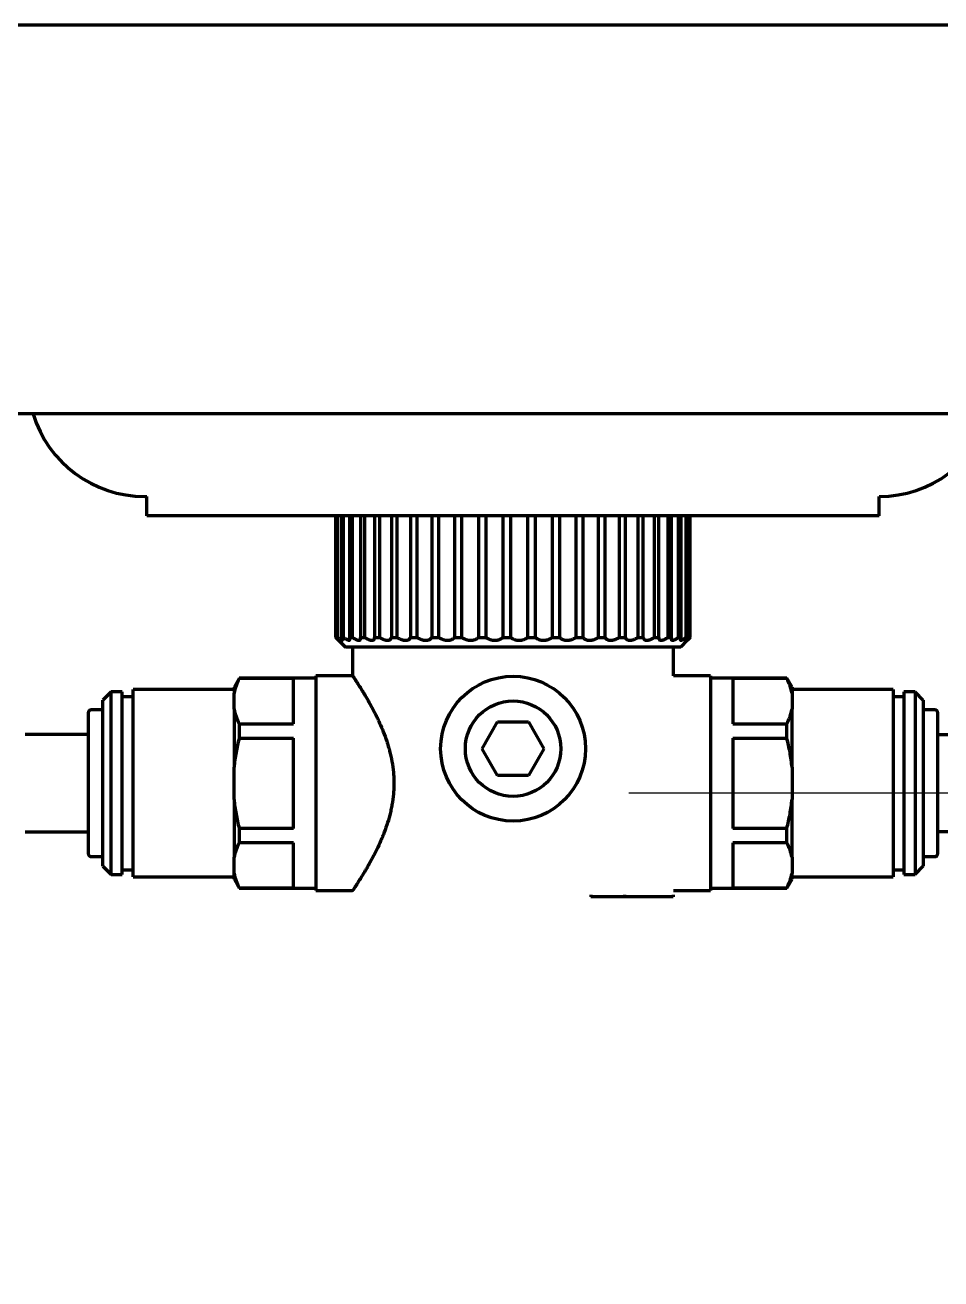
# Model space of a CAD drawing. Header units: inches. Extents: x -2405 to 7588, y 441 to 5654.
# Drawn here: x 2312.6 to 2406.8, y 2306.1 to 2435.1 of the extents above; entities that cross this region are included whole.
import ezdxf

# ---------------------------------------------------------------- set-up
doc = ezdxf.new("R2010")
doc.units = ezdxf.units.IN

# ---------------------------------------------------------------- blocks, each defined once
blk = doc.blocks.new('A$C773D0E90')
at = {"color": 4}
for p, q in [((0, 50), (0, -50)), ((-50, 0), (50, 0))]:
    blk.add_line(p, q, dxfattribs=at)

msp = doc.modelspace()

# ---------------------------------------------------------------- linework, layer by layer
at = {"linetype": 'Continuous', "lineweight": 70}
for p, q in [((2957.18, 2435.13), (2222.38, 2435.13)), ((2556.9, 2395.13), (2261.28, 2395.13)), ((2324.88, 2386.63), (2325.11, 2386.63)), ((2325.11, 2384.63), (2325.11, 2386.63)), ((2400.45, 2384.63), (2400.45, 2386.63)), ((2400.45, 2384.63), (2325.11, 2384.63)), ((2344.53, 2384.63), (2344.53, 2372.13)), ((2344.53, 2372.13), (2344.53, 2384.63)), ((2344.65, 2384.63), (2344.65, 2372.13)), ((2344.76, 2372.13), (2344.76, 2384.63)), ((2345.13, 2384.63), (2345.13, 2372.13)), ((2345.35, 2372.13), (2345.35, 2384.63)), ((2345.94, 2384.63), (2345.94, 2372.13)), ((2346.27, 2372.13), (2346.27, 2384.63)), ((2347.09, 2384.63), (2347.09, 2372.13)), ((2347.52, 2372.13), (2347.52, 2384.63)), ((2348.54, 2384.63), (2348.54, 2372.13)), ((2349.06, 2372.13), (2349.06, 2384.63)), ((2350.27, 2384.63), (2350.27, 2372.13)), ((2350.87, 2372.13), (2350.87, 2384.63)), ((2352.24, 2384.63), (2352.24, 2372.13)), ((2352.91, 2372.13), (2352.91, 2384.63)), ((2354.42, 2384.63), (2354.42, 2372.13)), ((2355.14, 2372.13), (2355.14, 2384.63)), ((2356.75, 2384.63), (2356.75, 2372.13)), ((2357.52, 2372.13), (2357.52, 2384.63)), ((2359.21, 2384.63), (2359.21, 2372.13)), ((2360, 2372.13), (2360, 2384.63)), ((2361.74, 2384.63), (2361.74, 2372.13)), ((2362.54, 2372.13), (2362.54, 2384.63)), ((2364.28, 2384.63), (2364.28, 2372.13)), ((2365.08, 2372.13), (2365.08, 2384.63)), ((2366.8, 2384.63), (2366.8, 2372.13)), ((2367.58, 2372.13), (2367.58, 2384.63)), ((2369.24, 2384.63), (2369.24, 2372.13)), ((2369.98, 2372.13), (2369.98, 2384.63)), ((2371.55, 2384.63), (2371.55, 2372.13)), ((2372.25, 2372.13), (2372.25, 2384.63)), ((2373.69, 2384.63), (2373.69, 2372.13)), ((2374.33, 2372.13), (2374.33, 2384.63)), ((2375.62, 2384.63), (2375.62, 2372.13)), ((2376.18, 2372.13), (2376.18, 2384.63)), ((2377.3, 2384.63), (2377.3, 2372.13)), ((2377.77, 2372.13), (2377.77, 2384.63)), ((2378.7, 2384.63), (2378.7, 2372.13)), ((2379.07, 2372.13), (2379.07, 2384.63)), ((2379.78, 2384.63), (2379.78, 2372.13)), ((2380.06, 2372.13), (2380.06, 2384.63)), ((2380.54, 2384.63), (2380.54, 2372.13)), ((2380.71, 2372.13), (2380.71, 2384.63)), ((2380.95, 2384.63), (2380.95, 2372.13)), ((2381, 2372.13), (2381, 2384.63)), ((2344.53, 2372.13), (2344.53, 2372.13)), ((2344.53, 2372.13), (2345.53, 2371.13)), ((2344.65, 2372.13), (2344.76, 2372.13)), ((2345.13, 2372.13), (2345.35, 2372.13)), ((2380.03, 2371.13), (2345.53, 2371.13)), ((2345.94, 2372.13), (2346.27, 2372.13)), ((2346.27, 2371.13), (2346.27, 2368.18)), ((2347.09, 2372.13), (2347.52, 2372.13)), ((2348.54, 2372.13), (2349.06, 2372.13)), ((2350.27, 2372.13), (2350.87, 2372.13)), ((2352.24, 2372.13), (2352.91, 2372.13)), ((2354.42, 2372.13), (2355.14, 2372.13)), ((2356.75, 2372.13), (2357.52, 2372.13)), ((2359.21, 2372.13), (2360, 2372.13)), ((2361.74, 2372.13), (2362.54, 2372.13)), ((2364.28, 2372.13), (2365.08, 2372.13)), ((2366.8, 2372.13), (2367.58, 2372.13)), ((2369.24, 2372.13), (2369.98, 2372.13)), ((2371.55, 2372.13), (2372.25, 2372.13)), ((2373.69, 2372.13), (2374.33, 2372.13)), ((2375.62, 2372.13), (2376.18, 2372.13)), ((2377.3, 2372.13), (2377.77, 2372.13)), ((2378.7, 2372.13), (2379.07, 2372.13)), ((2379.07, 2372.13), (2379.04, 2371.97)), ((2379.28, 2368.18), (2379.28, 2371.13)), ((2379.78, 2372.13), (2380.06, 2372.13)), ((2380.03, 2371.13), (2380.73, 2371.83)), ((2380.54, 2372.13), (2380.71, 2372.13)), ((2380.95, 2372.13), (2381, 2372.13)), ((2334.6, 2367.93), (2334.08, 2367.02)), ((2334.6, 2367.93), (2334.6, 2367.89)), ((2342.48, 2367.93), (2334.6, 2367.93)), ((2340.18, 2367.89), (2334.6, 2367.89)), ((2340.18, 2363.25), (2340.18, 2367.89)), ((2346.27, 2368.18), (2342.48, 2368.18)), ((2342.48, 2368.18), (2342.48, 2357.13)), ((2383.08, 2368.18), (2379.28, 2368.18)), ((2383.08, 2368.18), (2383.08, 2346.08)), ((2390.95, 2367.93), (2383.08, 2367.93)), ((2385.38, 2367.89), (2385.38, 2363.25)), ((2390.95, 2367.89), (2385.38, 2367.89)), ((2390.95, 2367.89), (2390.95, 2367.93)), ((2391.48, 2367.02), (2390.95, 2367.93)), ((2321.43, 2366.53), (2320.58, 2365.68)), ((2321.43, 2347.73), (2321.43, 2366.53)), ((2322.58, 2366.53), (2321.43, 2366.53)), ((2322.58, 2347.73), (2322.58, 2366.53)), ((2323.68, 2366.03), (2322.58, 2366.03)), ((2334.08, 2366.78), (2323.68, 2366.78)), ((2323.68, 2347.48), (2323.68, 2366.78)), ((2334.08, 2367.02), (2334.08, 2366.4)), ((2334.08, 2364.74), (2334.08, 2366.4)), ((2391.48, 2367.02), (2391.48, 2366.4)), ((2401.88, 2366.78), (2391.48, 2366.78)), ((2391.48, 2366.4), (2391.48, 2364.74)), ((2401.88, 2366.78), (2401.88, 2347.48)), ((2402.98, 2366.03), (2401.88, 2366.03)), ((2402.98, 2366.53), (2402.98, 2347.73)), ((2404.13, 2366.53), (2402.98, 2366.53)), ((2404.98, 2365.68), (2404.13, 2366.53)), ((2404.13, 2366.53), (2404.13, 2347.73)), ((2320.58, 2364.68), (2319.38, 2364.68)), ((2320.58, 2348.58), (2320.58, 2365.68)), ((2334.08, 2364.74), (2334.08, 2358.79)), ((2391.48, 2358.79), (2391.48, 2364.74)), ((2404.98, 2365.68), (2404.98, 2348.58)), ((2406.18, 2364.68), (2404.98, 2364.68)), ((2319.08, 2364.38), (2319.08, 2349.88)), ((2359.6, 2360.68), (2361.19, 2363.43)), ((2361.19, 2363.43), (2364.36, 2363.43)), ((2364.36, 2363.43), (2365.95, 2360.68)), ((2406.48, 2349.88), (2406.48, 2364.38)), ((2319.08, 2362.13), (2312.58, 2362.13)), ((2334.6, 2363.25), (2340.18, 2363.25)), ((2334.6, 2363.25), (2334.6, 2361.77)), ((2385.38, 2363.25), (2390.95, 2363.25)), ((2390.95, 2361.77), (2390.95, 2363.25)), ((2414.98, 2362.1), (2406.47, 2362.1)), ((2334.6, 2361.77), (2340.18, 2361.77)), ((2340.18, 2352.48), (2340.18, 2361.77)), ((2385.38, 2361.77), (2385.38, 2352.48)), ((2385.38, 2361.77), (2390.95, 2361.77)), ((2361.19, 2357.93), (2359.6, 2360.68)), ((2365.95, 2360.68), (2364.36, 2357.93)), ((2334.08, 2355.46), (2334.08, 2358.79)), ((2391.48, 2358.79), (2391.48, 2355.46)), ((2342.48, 2357.13), (2342.48, 2346.08)), ((2364.36, 2357.93), (2361.19, 2357.93)), ((2334.08, 2355.46), (2334.08, 2349.52)), ((2391.48, 2349.52), (2391.48, 2355.46)), ((2312.58, 2352.13), (2319.08, 2352.13)), ((2340.18, 2352.48), (2334.6, 2352.48)), ((2334.6, 2352.48), (2334.6, 2351.01)), ((2390.95, 2352.48), (2385.38, 2352.48)), ((2390.95, 2351.01), (2390.95, 2352.48)), ((2406.47, 2352.15), (2414.98, 2352.15)), ((2340.18, 2351.01), (2334.6, 2351.01)), ((2340.18, 2346.36), (2340.18, 2351.01)), ((2385.38, 2351.01), (2385.38, 2346.36)), ((2390.95, 2351.01), (2385.38, 2351.01)), ((2319.38, 2349.58), (2320.58, 2349.58)), ((2334.08, 2347.85), (2334.08, 2349.52)), ((2391.48, 2349.52), (2391.48, 2347.85)), ((2404.98, 2349.58), (2406.18, 2349.58)), ((2320.58, 2348.58), (2321.43, 2347.73)), ((2322.58, 2348.23), (2323.68, 2348.23)), ((2334.08, 2347.24), (2334.08, 2347.85)), ((2391.48, 2347.24), (2391.48, 2347.85)), ((2401.88, 2348.23), (2402.98, 2348.23)), ((2404.13, 2347.73), (2404.98, 2348.58)), ((2321.43, 2347.73), (2322.58, 2347.73)), ((2323.68, 2347.48), (2334.08, 2347.48)), ((2334.08, 2347.24), (2334.6, 2346.33)), ((2390.95, 2346.33), (2391.48, 2347.24)), ((2391.48, 2347.48), (2401.88, 2347.48)), ((2402.98, 2347.73), (2404.13, 2347.73)), ((2334.6, 2346.36), (2340.18, 2346.36)), ((2334.6, 2346.33), (2334.6, 2346.36)), ((2334.6, 2346.33), (2342.48, 2346.33)), ((2342.48, 2346.08), (2346.27, 2346.08)), ((2370.78, 2345.63), (2370.78, 2345.43)), ((2374.24, 2345.43), (2370.78, 2345.43)), ((2374.24, 2345.63), (2374.24, 2345.43)), ((2379.24, 2345.43), (2374.24, 2345.43)), ((2379.24, 2345.63), (2379.24, 2345.43)), ((2379.28, 2346.08), (2383.08, 2346.08)), ((2383.08, 2346.33), (2390.95, 2346.33)), ((2385.38, 2346.36), (2390.95, 2346.36)), ((2390.95, 2346.36), (2390.95, 2346.33))]:
    msp.add_line(p, q, dxfattribs=at)
for radius in [7.45, 4.91]:
    msp.add_circle((2362.78, 2360.68), radius, dxfattribs=at)
for centre, radius, start, end in [((2324.88, 2398.63), 12, 196.958, 270), ((2400.45, 2398.63), 12, 270, 343.042), ((2319.38, 2364.38), 0.3, 90, 180), ((2406.18, 2364.38), 0.3, 0, 90), ((2319.38, 2349.88), 0.3, 180, 270), ((2406.18, 2349.88), 0.3, 270, 0)]:
    msp.add_arc(centre, radius, start, end, dxfattribs=at)
for points, knots in [([(2344.53, 2372.13), (2344.57, 2372.08), (2344.62, 2372.04), (2344.67, 2371.99), (2344.69, 2371.97), (2344.72, 2371.95), (2344.73, 2371.94), (2344.74, 2371.93), (2344.75, 2371.92), (2344.79, 2371.89), (2344.81, 2371.86), (2344.84, 2371.84), (2344.85, 2371.84), (2344.86, 2371.83), (2344.86, 2371.83), (2344.87, 2371.83), (2344.87, 2371.83), (2344.87, 2371.83), (2344.87, 2371.84), (2344.86, 2371.85), (2344.86, 2371.86), (2344.86, 2371.87), (2344.85, 2371.88), (2344.83, 2371.9), (2344.81, 2371.92), (2344.8, 2371.94), (2344.78, 2371.97), (2344.77, 2371.99), (2344.72, 2372.04), (2344.69, 2372.08), (2344.65, 2372.13)], [0, 0, 0, 0, 0.125, 0.125, 0.1875, 0.1875, 0.21875, 0.21875, 0.25, 0.25, 0.375, 0.375, 0.4375, 0.4375, 0.46875, 0.46875, 0.5, 0.5, 0.625, 0.625, 0.65625, 0.65625, 0.6875, 0.75, 0.75, 0.8125, 0.8125, 0.875, 0.875, 1, 1, 1, 1]), ([(2344.76, 2372.13), (2344.82, 2372.08), (2344.86, 2372.04), (2344.93, 2371.99), (2344.96, 2371.97), (2344.99, 2371.95), (2345, 2371.94), (2345.02, 2371.93), (2345.03, 2371.92), (2345.08, 2371.89), (2345.12, 2371.86), (2345.16, 2371.84), (2345.17, 2371.84), (2345.19, 2371.83), (2345.2, 2371.83), (2345.21, 2371.83), (2345.21, 2371.83), (2345.23, 2371.83), (2345.24, 2371.84), (2345.25, 2371.85), (2345.25, 2371.86), (2345.25, 2371.87), (2345.25, 2371.88), (2345.24, 2371.9), (2345.24, 2371.92), (2345.23, 2371.94), (2345.22, 2371.97), (2345.21, 2371.99), (2345.18, 2372.04), (2345.15, 2372.08), (2345.13, 2372.13)], [0, 0, 0, 0, 0.125, 0.125, 0.1875, 0.1875, 0.21875, 0.21875, 0.25, 0.25, 0.375, 0.375, 0.4375, 0.4375, 0.46875, 0.46875, 0.5, 0.5, 0.625, 0.625, 0.65625, 0.65625, 0.6875, 0.75, 0.75, 0.8125, 0.8125, 0.875, 0.875, 1, 1, 1, 1]), ([(2345.35, 2372.13), (2345.41, 2372.08), (2345.46, 2372.04), (2345.54, 2371.99), (2345.57, 2371.97), (2345.61, 2371.95), (2345.62, 2371.94), (2345.65, 2371.93), (2345.66, 2371.92), (2345.72, 2371.89), (2345.76, 2371.86), (2345.82, 2371.84), (2345.84, 2371.84), (2345.87, 2371.83), (2345.88, 2371.83), (2345.89, 2371.83), (2345.9, 2371.83), (2345.94, 2371.83), (2345.96, 2371.84), (2345.98, 2371.85), (2345.98, 2371.86), (2345.99, 2371.87), (2345.99, 2371.88), (2346, 2371.9), (2346, 2371.92), (2346, 2371.94), (2345.99, 2371.97), (2345.99, 2371.99), (2345.98, 2372.04), (2345.96, 2372.08), (2345.94, 2372.13)], [0, 0, 0, 0, 0.125, 0.125, 0.1875, 0.1875, 0.21875, 0.21875, 0.25, 0.25, 0.375, 0.375, 0.4375, 0.4375, 0.46875, 0.46875, 0.5, 0.5, 0.625, 0.625, 0.65625, 0.65625, 0.6875, 0.75, 0.75, 0.8125, 0.8125, 0.875, 0.875, 1, 1, 1, 1]), ([(2346.27, 2372.13), (2346.33, 2372.08), (2346.4, 2372.04), (2346.49, 2371.99), (2346.52, 2371.97), (2346.56, 2371.95), (2346.58, 2371.94), (2346.6, 2371.93), (2346.62, 2371.92), (2346.69, 2371.89), (2346.74, 2371.86), (2346.82, 2371.84), (2346.84, 2371.84), (2346.87, 2371.83), (2346.88, 2371.83), (2346.91, 2371.83), (2346.92, 2371.83), (2346.96, 2371.83), (2347, 2371.84), (2347.03, 2371.85), (2347.04, 2371.86), (2347.05, 2371.87), (2347.06, 2371.88), (2347.07, 2371.9), (2347.09, 2371.92), (2347.09, 2371.94), (2347.1, 2371.97), (2347.1, 2371.99), (2347.1, 2372.04), (2347.1, 2372.08), (2347.09, 2372.13)], [0, 0, 0, 0, 0.125, 0.125, 0.1875, 0.1875, 0.21875, 0.21875, 0.25, 0.25, 0.375, 0.375, 0.4375, 0.4375, 0.46875, 0.46875, 0.5, 0.5, 0.625, 0.625, 0.65625, 0.65625, 0.6875, 0.75, 0.75, 0.8125, 0.8125, 0.875, 0.875, 1, 1, 1, 1]), ([(2347.52, 2372.13), (2347.58, 2372.08), (2347.65, 2372.04), (2347.75, 2371.99), (2347.78, 2371.97), (2347.83, 2371.95), (2347.85, 2371.94), (2347.88, 2371.93), (2347.89, 2371.92), (2347.97, 2371.89), (2348.03, 2371.86), (2348.12, 2371.84), (2348.15, 2371.84), (2348.19, 2371.83), (2348.2, 2371.83), (2348.23, 2371.83), (2348.24, 2371.83), (2348.3, 2371.83), (2348.34, 2371.84), (2348.39, 2371.85), (2348.4, 2371.86), (2348.41, 2371.87), (2348.44, 2371.88), (2348.46, 2371.9), (2348.48, 2371.92), (2348.49, 2371.94), (2348.51, 2371.97), (2348.52, 2371.99), (2348.53, 2372.04), (2348.54, 2372.08), (2348.54, 2372.13)], [0, 0, 0, 0, 0.125, 0.125, 0.1875, 0.1875, 0.21875, 0.21875, 0.25, 0.25, 0.375, 0.375, 0.4375, 0.4375, 0.46875, 0.46875, 0.5, 0.5, 0.625, 0.625, 0.65625, 0.65625, 0.6875, 0.75, 0.75, 0.8125, 0.8125, 0.875, 0.875, 1, 1, 1, 1]), ([(2349.06, 2372.13), (2349.13, 2372.08), (2349.2, 2372.04), (2349.3, 2371.99), (2349.34, 2371.97), (2349.39, 2371.95), (2349.41, 2371.94), (2349.44, 2371.93), (2349.46, 2371.92), (2349.54, 2371.89), (2349.61, 2371.86), (2349.71, 2371.84), (2349.74, 2371.84), (2349.79, 2371.83), (2349.8, 2371.83), (2349.83, 2371.83), (2349.85, 2371.83), (2349.92, 2371.83), (2349.97, 2371.84), (2350.03, 2371.85), (2350.04, 2371.86), (2350.06, 2371.87), (2350.09, 2371.88), (2350.12, 2371.9), (2350.15, 2371.92), (2350.17, 2371.94), (2350.2, 2371.97), (2350.21, 2371.99), (2350.24, 2372.04), (2350.26, 2372.08), (2350.27, 2372.13)], [0, 0, 0, 0, 0.125, 0.125, 0.1875, 0.1875, 0.21875, 0.21875, 0.25, 0.25, 0.375, 0.375, 0.4375, 0.4375, 0.46875, 0.46875, 0.5, 0.5, 0.625, 0.625, 0.65625, 0.65625, 0.6875, 0.75, 0.75, 0.8125, 0.8125, 0.875, 0.875, 1, 1, 1, 1]), ([(2350.87, 2372.13), (2350.94, 2372.08), (2351.01, 2372.04), (2351.12, 2371.99), (2351.15, 2371.97), (2351.21, 2371.95), (2351.23, 2371.94), (2351.26, 2371.93), (2351.28, 2371.92), (2351.37, 2371.89), (2351.45, 2371.86), (2351.55, 2371.84), (2351.59, 2371.84), (2351.64, 2371.83), (2351.66, 2371.83), (2351.69, 2371.83), (2351.71, 2371.83), (2351.79, 2371.83), (2351.85, 2371.84), (2351.92, 2371.85), (2351.93, 2371.86), (2351.96, 2371.87), (2352, 2371.88), (2352.03, 2371.9), (2352.07, 2371.92), (2352.09, 2371.94), (2352.13, 2371.97), (2352.15, 2371.99), (2352.19, 2372.04), (2352.22, 2372.08), (2352.24, 2372.13)], [0, 0, 0, 0, 0.125, 0.125, 0.1875, 0.1875, 0.21875, 0.21875, 0.25, 0.25, 0.375, 0.375, 0.4375, 0.4375, 0.46875, 0.46875, 0.5, 0.5, 0.625, 0.625, 0.65625, 0.65625, 0.6875, 0.75, 0.75, 0.8125, 0.8125, 0.875, 0.875, 1, 1, 1, 1]), ([(2352.91, 2372.13), (2352.98, 2372.08), (2353.05, 2372.04), (2353.16, 2371.99), (2353.2, 2371.97), (2353.25, 2371.95), (2353.27, 2371.94), (2353.31, 2371.93), (2353.33, 2371.92), (2353.42, 2371.89), (2353.5, 2371.86), (2353.61, 2371.84), (2353.65, 2371.84), (2353.71, 2371.83), (2353.73, 2371.83), (2353.76, 2371.83), (2353.78, 2371.83), (2353.87, 2371.83), (2353.94, 2371.84), (2354.02, 2371.85), (2354.03, 2371.86), (2354.06, 2371.87), (2354.11, 2371.88), (2354.15, 2371.9), (2354.2, 2371.92), (2354.22, 2371.94), (2354.27, 2371.97), (2354.29, 2371.99), (2354.35, 2372.04), (2354.39, 2372.08), (2354.42, 2372.13)], [0, 0, 0, 0, 0.125, 0.125, 0.1875, 0.1875, 0.21875, 0.21875, 0.25, 0.25, 0.375, 0.375, 0.4375, 0.4375, 0.46875, 0.46875, 0.5, 0.5, 0.625, 0.625, 0.65625, 0.65625, 0.6875, 0.75, 0.75, 0.8125, 0.8125, 0.875, 0.875, 1, 1, 1, 1]), ([(2355.14, 2372.13), (2355.21, 2372.08), (2355.28, 2372.04), (2355.39, 2371.99), (2355.43, 2371.97), (2355.48, 2371.95), (2355.5, 2371.94), (2355.54, 2371.93), (2355.56, 2371.92), (2355.66, 2371.89), (2355.74, 2371.86), (2355.85, 2371.84), (2355.89, 2371.84), (2355.95, 2371.83), (2355.97, 2371.83), (2356.01, 2371.83), (2356.03, 2371.83), (2356.13, 2371.83), (2356.2, 2371.84), (2356.29, 2371.85), (2356.3, 2371.86), (2356.34, 2371.87), (2356.39, 2371.88), (2356.43, 2371.9), (2356.49, 2371.92), (2356.52, 2371.94), (2356.58, 2371.97), (2356.6, 2371.99), (2356.67, 2372.04), (2356.72, 2372.08), (2356.75, 2372.13)], [0, 0, 0, 0, 0.125, 0.125, 0.1875, 0.1875, 0.21875, 0.21875, 0.25, 0.25, 0.375, 0.375, 0.4375, 0.4375, 0.46875, 0.46875, 0.5, 0.5, 0.625, 0.625, 0.65625, 0.65625, 0.6875, 0.75, 0.75, 0.8125, 0.8125, 0.875, 0.875, 1, 1, 1, 1]), ([(2357.52, 2372.13), (2357.59, 2372.08), (2357.65, 2372.04), (2357.76, 2371.99), (2357.8, 2371.97), (2357.85, 2371.95), (2357.87, 2371.94), (2357.91, 2371.93), (2357.93, 2371.92), (2358.03, 2371.89), (2358.11, 2371.86), (2358.23, 2371.84), (2358.27, 2371.84), (2358.33, 2371.83), (2358.35, 2371.83), (2358.39, 2371.83), (2358.41, 2371.83), (2358.51, 2371.83), (2358.59, 2371.84), (2358.68, 2371.85), (2358.7, 2371.86), (2358.74, 2371.87), (2358.79, 2371.88), (2358.84, 2371.9), (2358.91, 2371.92), (2358.94, 2371.94), (2359, 2371.97), (2359.03, 2371.99), (2359.11, 2372.04), (2359.16, 2372.08), (2359.21, 2372.13)], [0, 0, 0, 0, 0.125, 0.125, 0.1875, 0.1875, 0.21875, 0.21875, 0.25, 0.25, 0.375, 0.375, 0.4375, 0.4375, 0.46875, 0.46875, 0.5, 0.5, 0.625, 0.625, 0.65625, 0.65625, 0.6875, 0.75, 0.75, 0.8125, 0.8125, 0.875, 0.875, 1, 1, 1, 1]), ([(2360, 2372.13), (2360.06, 2372.08), (2360.13, 2372.04), (2360.23, 2371.99), (2360.27, 2371.97), (2360.32, 2371.95), (2360.34, 2371.94), (2360.38, 2371.93), (2360.4, 2371.92), (2360.49, 2371.89), (2360.57, 2371.86), (2360.69, 2371.84), (2360.73, 2371.84), (2360.79, 2371.83), (2360.82, 2371.83), (2360.86, 2371.83), (2360.88, 2371.83), (2360.98, 2371.83), (2361.06, 2371.84), (2361.16, 2371.85), (2361.18, 2371.86), (2361.22, 2371.87), (2361.27, 2371.88), (2361.33, 2371.9), (2361.4, 2371.92), (2361.43, 2371.94), (2361.5, 2371.97), (2361.53, 2371.99), (2361.63, 2372.04), (2361.68, 2372.08), (2361.74, 2372.13)], [0, 0, 0, 0, 0.125, 0.125, 0.1875, 0.1875, 0.21875, 0.21875, 0.25, 0.25, 0.375, 0.375, 0.4375, 0.4375, 0.46875, 0.46875, 0.5, 0.5, 0.625, 0.625, 0.65625, 0.65625, 0.6875, 0.75, 0.75, 0.8125, 0.8125, 0.875, 0.875, 1, 1, 1, 1]), ([(2362.54, 2372.13), (2362.6, 2372.08), (2362.66, 2372.04), (2362.75, 2371.99), (2362.79, 2371.97), (2362.84, 2371.95), (2362.86, 2371.94), (2362.89, 2371.93), (2362.91, 2371.92), (2363, 2371.89), (2363.08, 2371.86), (2363.2, 2371.84), (2363.24, 2371.84), (2363.3, 2371.83), (2363.32, 2371.83), (2363.36, 2371.83), (2363.38, 2371.83), (2363.48, 2371.83), (2363.56, 2371.84), (2363.67, 2371.85), (2363.69, 2371.86), (2363.73, 2371.87), (2363.78, 2371.88), (2363.84, 2371.9), (2363.92, 2371.92), (2363.95, 2371.94), (2364.03, 2371.97), (2364.06, 2371.99), (2364.16, 2372.04), (2364.22, 2372.08), (2364.28, 2372.13)], [0, 0, 0, 0, 0.125, 0.125, 0.1875, 0.1875, 0.21875, 0.21875, 0.25, 0.25, 0.375, 0.375, 0.4375, 0.4375, 0.46875, 0.46875, 0.5, 0.5, 0.625, 0.625, 0.65625, 0.65625, 0.6875, 0.75, 0.75, 0.8125, 0.8125, 0.875, 0.875, 1, 1, 1, 1]), ([(2365.08, 2372.13), (2365.13, 2372.08), (2365.19, 2372.04), (2365.27, 2371.99), (2365.3, 2371.97), (2365.35, 2371.95), (2365.37, 2371.94), (2365.4, 2371.93), (2365.42, 2371.92), (2365.5, 2371.89), (2365.58, 2371.86), (2365.69, 2371.84), (2365.73, 2371.84), (2365.79, 2371.83), (2365.81, 2371.83), (2365.85, 2371.83), (2365.87, 2371.83), (2365.97, 2371.83), (2366.05, 2371.84), (2366.16, 2371.85), (2366.18, 2371.86), (2366.22, 2371.87), (2366.28, 2371.88), (2366.34, 2371.9), (2366.41, 2371.92), (2366.45, 2371.94), (2366.53, 2371.97), (2366.56, 2371.99), (2366.67, 2372.04), (2366.74, 2372.08), (2366.8, 2372.13)], [0, 0, 0, 0, 0.125, 0.125, 0.1875, 0.1875, 0.21875, 0.21875, 0.25, 0.25, 0.375, 0.375, 0.4375, 0.4375, 0.46875, 0.46875, 0.5, 0.5, 0.625, 0.625, 0.65625, 0.65625, 0.6875, 0.75, 0.75, 0.8125, 0.8125, 0.875, 0.875, 1, 1, 1, 1]), ([(2367.58, 2372.13), (2367.62, 2372.08), (2367.67, 2372.04), (2367.75, 2371.99), (2367.77, 2371.97), (2367.82, 2371.95), (2367.83, 2371.94), (2367.86, 2371.93), (2367.88, 2371.92), (2367.95, 2371.89), (2368.02, 2371.86), (2368.13, 2371.84), (2368.17, 2371.84), (2368.22, 2371.83), (2368.24, 2371.83), (2368.28, 2371.83), (2368.3, 2371.83), (2368.4, 2371.83), (2368.48, 2371.84), (2368.58, 2371.85), (2368.6, 2371.86), (2368.64, 2371.87), (2368.7, 2371.88), (2368.76, 2371.9), (2368.84, 2371.92), (2368.88, 2371.94), (2368.95, 2371.97), (2368.99, 2371.99), (2369.1, 2372.04), (2369.17, 2372.08), (2369.24, 2372.13)], [0, 0, 0, 0, 0.125, 0.125, 0.1875, 0.1875, 0.21875, 0.21875, 0.25, 0.25, 0.375, 0.375, 0.4375, 0.4375, 0.46875, 0.46875, 0.5, 0.5, 0.625, 0.625, 0.65625, 0.65625, 0.6875, 0.75, 0.75, 0.8125, 0.8125, 0.875, 0.875, 1, 1, 1, 1]), ([(2369.98, 2372.13), (2370.02, 2372.08), (2370.06, 2372.04), (2370.12, 2371.99), (2370.14, 2371.97), (2370.18, 2371.95), (2370.2, 2371.94), (2370.22, 2371.93), (2370.24, 2371.92), (2370.3, 2371.89), (2370.37, 2371.86), (2370.46, 2371.84), (2370.5, 2371.84), (2370.55, 2371.83), (2370.57, 2371.83), (2370.61, 2371.83), (2370.62, 2371.83), (2370.72, 2371.83), (2370.79, 2371.84), (2370.89, 2371.85), (2370.91, 2371.86), (2370.95, 2371.87), (2371.01, 2371.88), (2371.07, 2371.9), (2371.14, 2371.92), (2371.18, 2371.94), (2371.26, 2371.97), (2371.3, 2371.99), (2371.41, 2372.04), (2371.48, 2372.08), (2371.55, 2372.13)], [0, 0, 0, 0, 0.125, 0.125, 0.1875, 0.1875, 0.21875, 0.21875, 0.25, 0.25, 0.375, 0.375, 0.4375, 0.4375, 0.46875, 0.46875, 0.5, 0.5, 0.625, 0.625, 0.65625, 0.65625, 0.6875, 0.75, 0.75, 0.8125, 0.8125, 0.875, 0.875, 1, 1, 1, 1]), ([(2372.25, 2372.13), (2372.27, 2372.08), (2372.3, 2372.04), (2372.35, 2371.99), (2372.37, 2371.97), (2372.4, 2371.95), (2372.41, 2371.94), (2372.44, 2371.93), (2372.45, 2371.92), (2372.51, 2371.89), (2372.56, 2371.86), (2372.65, 2371.84), (2372.68, 2371.84), (2372.73, 2371.83), (2372.74, 2371.83), (2372.78, 2371.83), (2372.79, 2371.83), (2372.88, 2371.83), (2372.95, 2371.84), (2373.04, 2371.85), (2373.06, 2371.86), (2373.1, 2371.87), (2373.16, 2371.88), (2373.21, 2371.9), (2373.29, 2371.92), (2373.33, 2371.94), (2373.4, 2371.97), (2373.44, 2371.99), (2373.55, 2372.04), (2373.62, 2372.08), (2373.69, 2372.13)], [0, 0, 0, 0, 0.125, 0.125, 0.1875, 0.1875, 0.21875, 0.21875, 0.25, 0.25, 0.375, 0.375, 0.4375, 0.4375, 0.46875, 0.46875, 0.5, 0.5, 0.625, 0.625, 0.65625, 0.65625, 0.6875, 0.75, 0.75, 0.8125, 0.8125, 0.875, 0.875, 1, 1, 1, 1]), ([(2374.33, 2372.13), (2374.34, 2372.08), (2374.36, 2372.04), (2374.4, 2371.99), (2374.41, 2371.97), (2374.44, 2371.95), (2374.45, 2371.94), (2374.46, 2371.93), (2374.47, 2371.92), (2374.52, 2371.89), (2374.57, 2371.86), (2374.64, 2371.84), (2374.67, 2371.84), (2374.71, 2371.83), (2374.73, 2371.83), (2374.75, 2371.83), (2374.77, 2371.83), (2374.85, 2371.83), (2374.91, 2371.84), (2375, 2371.85), (2375.01, 2371.86), (2375.05, 2371.87), (2375.1, 2371.88), (2375.16, 2371.9), (2375.23, 2371.92), (2375.26, 2371.94), (2375.34, 2371.97), (2375.37, 2371.99), (2375.48, 2372.04), (2375.55, 2372.08), (2375.62, 2372.13)], [0, 0, 0, 0, 0.125, 0.125, 0.1875, 0.1875, 0.21875, 0.21875, 0.25, 0.25, 0.375, 0.375, 0.4375, 0.4375, 0.46875, 0.46875, 0.5, 0.5, 0.625, 0.625, 0.65625, 0.65625, 0.6875, 0.75, 0.75, 0.8125, 0.8125, 0.875, 0.875, 1, 1, 1, 1]), ([(2376.18, 2372.13), (2376.18, 2372.08), (2376.2, 2372.04), (2376.22, 2371.99), (2376.23, 2371.97), (2376.25, 2371.95), (2376.25, 2371.94), (2376.26, 2371.93), (2376.27, 2371.92), (2376.31, 2371.89), (2376.34, 2371.86), (2376.4, 2371.84), (2376.43, 2371.84), (2376.46, 2371.83), (2376.47, 2371.83), (2376.5, 2371.83), (2376.51, 2371.83), (2376.58, 2371.83), (2376.63, 2371.84), (2376.71, 2371.85), (2376.73, 2371.86), (2376.76, 2371.87), (2376.81, 2371.88), (2376.86, 2371.9), (2376.92, 2371.92), (2376.96, 2371.94), (2377.03, 2371.97), (2377.06, 2371.99), (2377.16, 2372.04), (2377.23, 2372.08), (2377.3, 2372.13)], [0, 0, 0, 0, 0.125, 0.125, 0.1875, 0.1875, 0.21875, 0.21875, 0.25, 0.25, 0.375, 0.375, 0.4375, 0.4375, 0.46875, 0.46875, 0.5, 0.5, 0.625, 0.625, 0.65625, 0.65625, 0.6875, 0.75, 0.75, 0.8125, 0.8125, 0.875, 0.875, 1, 1, 1, 1]), ([(2377.77, 2372.13), (2377.77, 2372.08), (2377.77, 2372.04), (2377.78, 2371.99), (2377.78, 2371.97), (2377.79, 2371.95), (2377.79, 2371.94), (2377.8, 2371.93), (2377.81, 2371.92), (2377.83, 2371.89), (2377.85, 2371.86), (2377.9, 2371.84), (2377.92, 2371.84), (2377.95, 2371.83), (2377.95, 2371.83), (2377.98, 2371.83), (2377.99, 2371.83), (2378.04, 2371.83), (2378.09, 2371.84), (2378.16, 2371.85), (2378.17, 2371.86), (2378.2, 2371.87), (2378.24, 2371.88), (2378.29, 2371.9), (2378.35, 2371.92), (2378.38, 2371.94), (2378.44, 2371.97), (2378.47, 2371.99), (2378.57, 2372.04), (2378.63, 2372.08), (2378.7, 2372.13)], [0, 0, 0, 0, 0.125, 0.125, 0.1875, 0.1875, 0.21875, 0.21875, 0.25, 0.25, 0.375, 0.375, 0.4375, 0.4375, 0.46875, 0.46875, 0.5, 0.5, 0.625, 0.625, 0.65625, 0.65625, 0.6875, 0.75, 0.75, 0.8125, 0.8125, 0.875, 0.875, 1, 1, 1, 1]), ([(2379.05, 2371.93), (2379.05, 2371.93), (2379.05, 2371.92), (2379.06, 2371.89), (2379.07, 2371.86), (2379.1, 2371.84), (2379.11, 2371.84), (2379.13, 2371.83), (2379.14, 2371.83), (2379.16, 2371.83), (2379.16, 2371.83), (2379.21, 2371.83), (2379.25, 2371.84), (2379.3, 2371.85), (2379.31, 2371.86), (2379.34, 2371.87), (2379.37, 2371.88), (2379.41, 2371.9), (2379.46, 2371.92), (2379.49, 2371.94), (2379.55, 2371.97), (2379.58, 2371.99), (2379.66, 2372.04), (2379.72, 2372.08), (2379.78, 2372.13)], [0, 0, 0, 0, 0.037999, 0.037999, 0.198333, 0.198333, 0.278499, 0.278499, 0.318583, 0.318583, 0.358666, 0.358666, 0.519, 0.519, 0.559083, 0.559083, 0.599166, 0.679333, 0.679333, 0.7595, 0.7595, 0.839667, 0.839667, 1, 1, 1, 1]), ([(2380.06, 2372.13), (2380.03, 2372.08), (2380.01, 2372.04), (2379.99, 2371.99), (2379.99, 2371.97), (2379.98, 2371.95), (2379.98, 2371.94), (2379.98, 2371.93), (2379.97, 2371.92), (2379.97, 2371.89), (2379.97, 2371.86), (2379.99, 2371.84), (2379.99, 2371.84), (2380, 2371.83), (2380.01, 2371.83), (2380.02, 2371.83), (2380.02, 2371.83), (2380.05, 2371.83), (2380.08, 2371.84), (2380.12, 2371.85), (2380.13, 2371.86), (2380.15, 2371.87), (2380.18, 2371.88), (2380.21, 2371.9), (2380.26, 2371.92), (2380.28, 2371.94), (2380.33, 2371.97), (2380.35, 2371.99), (2380.43, 2372.04), (2380.48, 2372.08), (2380.54, 2372.13)], [0, 0, 0, 0, 0.125, 0.125, 0.1875, 0.1875, 0.21875, 0.21875, 0.25, 0.25, 0.375, 0.375, 0.4375, 0.4375, 0.46875, 0.46875, 0.5, 0.5, 0.625, 0.625, 0.65625, 0.65625, 0.6875, 0.75, 0.75, 0.8125, 0.8125, 0.875, 0.875, 1, 1, 1, 1]), ([(2380.71, 2372.13), (2380.67, 2372.08), (2380.64, 2372.04), (2380.61, 2371.99), (2380.6, 2371.97), (2380.58, 2371.95), (2380.58, 2371.94), (2380.57, 2371.93), (2380.56, 2371.92), (2380.55, 2371.89), (2380.54, 2371.86), (2380.54, 2371.85), (2380.54, 2371.85), (2380.54, 2371.84)], [0, 0, 0, 0, 0.31692, 0.31692, 0.475379, 0.475379, 0.554609, 0.554609, 0.633839, 0.633839, 0.950759, 0.950759, 1, 1, 1, 1]), ([(2380.54, 2371.83), (2380.54, 2371.83), (2380.54, 2371.83), (2380.54, 2371.83), (2380.55, 2371.83), (2380.56, 2371.83), (2380.58, 2371.84), (2380.61, 2371.85), (2380.62, 2371.86), (2380.63, 2371.87), (2380.65, 2371.88), (2380.68, 2371.9), (2380.71, 2371.92), (2380.73, 2371.94), (2380.77, 2371.97), (2380.79, 2371.99), (2380.85, 2372.04), (2380.9, 2372.08), (2380.95, 2372.13)], [0, 0, 0, 0, 0.044756, 0.044756, 0.100947, 0.100947, 0.32571, 0.32571, 0.381901, 0.381901, 0.438092, 0.550473, 0.550473, 0.662855, 0.662855, 0.775237, 0.775237, 1, 1, 1, 1]), ([(2381, 2372.13), (2380.96, 2372.08), (2380.93, 2372.04), (2380.87, 2371.99), (2380.86, 2371.97), (2380.84, 2371.95), (2380.83, 2371.94), (2380.82, 2371.93), (2380.81, 2371.92), (2380.78, 2371.89), (2380.76, 2371.86), (2380.74, 2371.84), (2380.73, 2371.84), (2380.73, 2371.83), (2380.73, 2371.83), (2380.73, 2371.83), (2380.73, 2371.83), (2380.73, 2371.83), (2380.73, 2371.83)], [0, 0, 0, 0, 0.249789, 0.249789, 0.374684, 0.374684, 0.437131, 0.437131, 0.499578, 0.499578, 0.749368, 0.749368, 0.874262, 0.874262, 0.93671, 0.93671, 0.999157, 1, 1, 1, 1]), ([(2334.6, 2367.89), (2334.48, 2367.65), (2334.37, 2367.4), (2334.19, 2366.91), (2334.12, 2366.66), (2334.08, 2366.4)], [0, 0, 0, 0, 0.5, 0.5, 1, 1, 1, 1]), ([(2346.27, 2368.18), (2346.27, 2368.18), (2346.27, 2368.18), (2346.28, 2368.18), (2346.28, 2368.17), (2346.29, 2368.16), (2346.3, 2368.14), (2346.34, 2368.09), (2346.37, 2368.03), (2346.45, 2367.92), (2346.47, 2367.88), (2346.52, 2367.81), (2346.53, 2367.79), (2346.57, 2367.74), (2346.58, 2367.71), (2346.67, 2367.57), (2346.76, 2367.45), (2346.94, 2367.16), (2347.04, 2367.01), (2347.2, 2366.75), (2347.25, 2366.66), (2347.34, 2366.52), (2347.38, 2366.45), (2347.42, 2366.38), (2347.45, 2366.33), (2347.47, 2366.3), (2347.6, 2366.08), (2347.73, 2365.86), (2347.98, 2365.41), (2348.11, 2365.18), (2348.38, 2364.68), (2348.52, 2364.42), (2348.68, 2364.08), (2348.72, 2364.02), (2348.79, 2363.88), (2348.89, 2363.67), (2348.99, 2363.45), (2349.18, 2363.02), (2349.31, 2362.72), (2349.55, 2362.1), (2349.67, 2361.78), (2349.84, 2361.29), (2349.89, 2361.12), (2349.96, 2360.87), (2349.99, 2360.78), (2350.03, 2360.65), (2350.04, 2360.61), (2350.06, 2360.52), (2350.07, 2360.48), (2350.17, 2360.08), (2350.25, 2359.73), (2350.38, 2359.01), (2350.43, 2358.64), (2350.48, 2358.18), (2350.48, 2358.08), (2350.5, 2357.89), (2350.5, 2357.8), (2350.52, 2357.52), (2350.52, 2357.33), (2350.52, 2356.95), (2350.52, 2356.76), (2350.5, 2356.38), (2350.49, 2356.2), (2350.44, 2355.64), (2350.39, 2355.28), (2350.29, 2354.74), (2350.26, 2354.56), (2350.2, 2354.29), (2350.18, 2354.2), (2350.14, 2354.03), (2350.11, 2353.94), (2350, 2353.5), (2349.9, 2353.16), (2349.68, 2352.5), (2349.56, 2352.18), (2349.38, 2351.71), (2349.32, 2351.56), (2349.22, 2351.33), (2349.19, 2351.25), (2349.12, 2351.11), (2349.09, 2351.03), (2348.92, 2350.67), (2348.79, 2350.38), (2348.52, 2349.84), (2348.39, 2349.59), (2348.12, 2349.09), (2347.99, 2348.85), (2347.84, 2348.6), (2347.83, 2348.57), (2347.8, 2348.51), (2347.75, 2348.43), (2347.64, 2348.24), (2347.55, 2348.09), (2347.37, 2347.79), (2347.26, 2347.6), (2347.04, 2347.26), (2346.94, 2347.1), (2346.81, 2346.89), (2346.77, 2346.82), (2346.7, 2346.73), (2346.68, 2346.7), (2346.65, 2346.65), (2346.64, 2346.64), (2346.63, 2346.61), (2346.54, 2346.48), (2346.47, 2346.38), (2346.38, 2346.23), (2346.34, 2346.17), (2346.3, 2346.12), (2346.29, 2346.1), (2346.28, 2346.09), (2346.28, 2346.08), (2346.28, 2346.08), (2346.28, 2346.08), (2346.27, 2346.08), (2346.27, 2346.08), (2346.27, 2346.08), (2346.27, 2346.08)], [0, 0, 0, 0, 0.003065, 0.003065, 0.006975, 0.014794, 0.030432, 0.030432, 0.061708, 0.061708, 0.077347, 0.077347, 0.085166, 0.085166, 0.092985, 0.092985, 0.124261, 0.124261, 0.155537, 0.155537, 0.171176, 0.171176, 0.178995, 0.182904, 0.182904, 0.186814, 0.186814, 0.21809, 0.21809, 0.249367, 0.249367, 0.280643, 0.280643, 0.288462, 0.288462, 0.296281, 0.311919, 0.311919, 0.343196, 0.343196, 0.374472, 0.374472, 0.39011, 0.39011, 0.39793, 0.39793, 0.401839, 0.401839, 0.405749, 0.405749, 0.437025, 0.437025, 0.468301, 0.468301, 0.47612, 0.47612, 0.48394, 0.48394, 0.499578, 0.499578, 0.515216, 0.515216, 0.530854, 0.530854, 0.562131, 0.562131, 0.577769, 0.577769, 0.585588, 0.585588, 0.593407, 0.593407, 0.624683, 0.624683, 0.65596, 0.65596, 0.671598, 0.671598, 0.679417, 0.679417, 0.687236, 0.687236, 0.718512, 0.718512, 0.749789, 0.749789, 0.781065, 0.781065, 0.784975, 0.784975, 0.788884, 0.796703, 0.812342, 0.812342, 0.843618, 0.843618, 0.874894, 0.874894, 0.890533, 0.890533, 0.898352, 0.898352, 0.902261, 0.902261, 0.906171, 0.937447, 0.937447, 0.968724, 0.968724, 0.984362, 0.984362, 0.992181, 0.99609, 0.998045, 0.999023, 0.999023, 1, 1, 1, 1]), ([(2391.48, 2366.4), (2391.43, 2366.66), (2391.36, 2366.91), (2391.18, 2367.4), (2391.07, 2367.65), (2390.95, 2367.89)], [0, 0, 0, 0, 0.5, 0.5, 1, 1, 1, 1]), ([(2334.08, 2364.74), (2334.12, 2364.49), (2334.19, 2364.24), (2334.37, 2363.74), (2334.48, 2363.49), (2334.6, 2363.25)], [0, 0, 0, 0, 0.5, 0.5, 1, 1, 1, 1]), ([(2390.95, 2363.25), (2391.07, 2363.49), (2391.18, 2363.74), (2391.36, 2364.24), (2391.43, 2364.49), (2391.48, 2364.74)], [0, 0, 0, 0, 0.5, 0.5, 1, 1, 1, 1]), ([(2334.6, 2361.77), (2334.48, 2361.28), (2334.37, 2360.79), (2334.19, 2359.8), (2334.12, 2359.3), (2334.08, 2358.79)], [0, 0, 0, 0, 0.5, 0.5, 1, 1, 1, 1]), ([(2391.48, 2358.79), (2391.43, 2359.3), (2391.36, 2359.8), (2391.18, 2360.79), (2391.07, 2361.28), (2390.95, 2361.77)], [0, 0, 0, 0, 0.5, 0.5, 1, 1, 1, 1]), ([(2334.08, 2355.46), (2334.12, 2354.96), (2334.19, 2354.46), (2334.37, 2353.47), (2334.48, 2352.97), (2334.6, 2352.48)], [0, 0, 0, 0, 0.5, 0.5, 1, 1, 1, 1]), ([(2390.95, 2352.48), (2391.07, 2352.97), (2391.18, 2353.47), (2391.36, 2354.46), (2391.43, 2354.96), (2391.48, 2355.46)], [0, 0, 0, 0, 0.5, 0.5, 1, 1, 1, 1]), ([(2334.6, 2351.01), (2334.48, 2350.76), (2334.37, 2350.51), (2334.19, 2350.02), (2334.12, 2349.77), (2334.08, 2349.52)], [0, 0, 0, 0, 0.5, 0.5, 1, 1, 1, 1]), ([(2391.48, 2349.52), (2391.43, 2349.77), (2391.36, 2350.02), (2391.18, 2350.51), (2391.07, 2350.76), (2390.95, 2351.01)], [0, 0, 0, 0, 0.5, 0.5, 1, 1, 1, 1]), ([(2334.08, 2347.85), (2334.12, 2347.6), (2334.19, 2347.35), (2334.37, 2346.85), (2334.48, 2346.61), (2334.6, 2346.36)], [0, 0, 0, 0, 0.5, 0.5, 1, 1, 1, 1]), ([(2390.95, 2346.36), (2391.07, 2346.61), (2391.18, 2346.85), (2391.36, 2347.35), (2391.43, 2347.6), (2391.48, 2347.85)], [0, 0, 0, 0, 0.5, 0.5, 1, 1, 1, 1])]:
    msp.add_open_spline(points, degree=3, knots=knots, dxfattribs=at)

# ---------------------------------------------------------------- block references
msp.add_blockref('A$C773D0E90', (2424.68, 2356.13))

doc.saveas('drawing.dxf')
